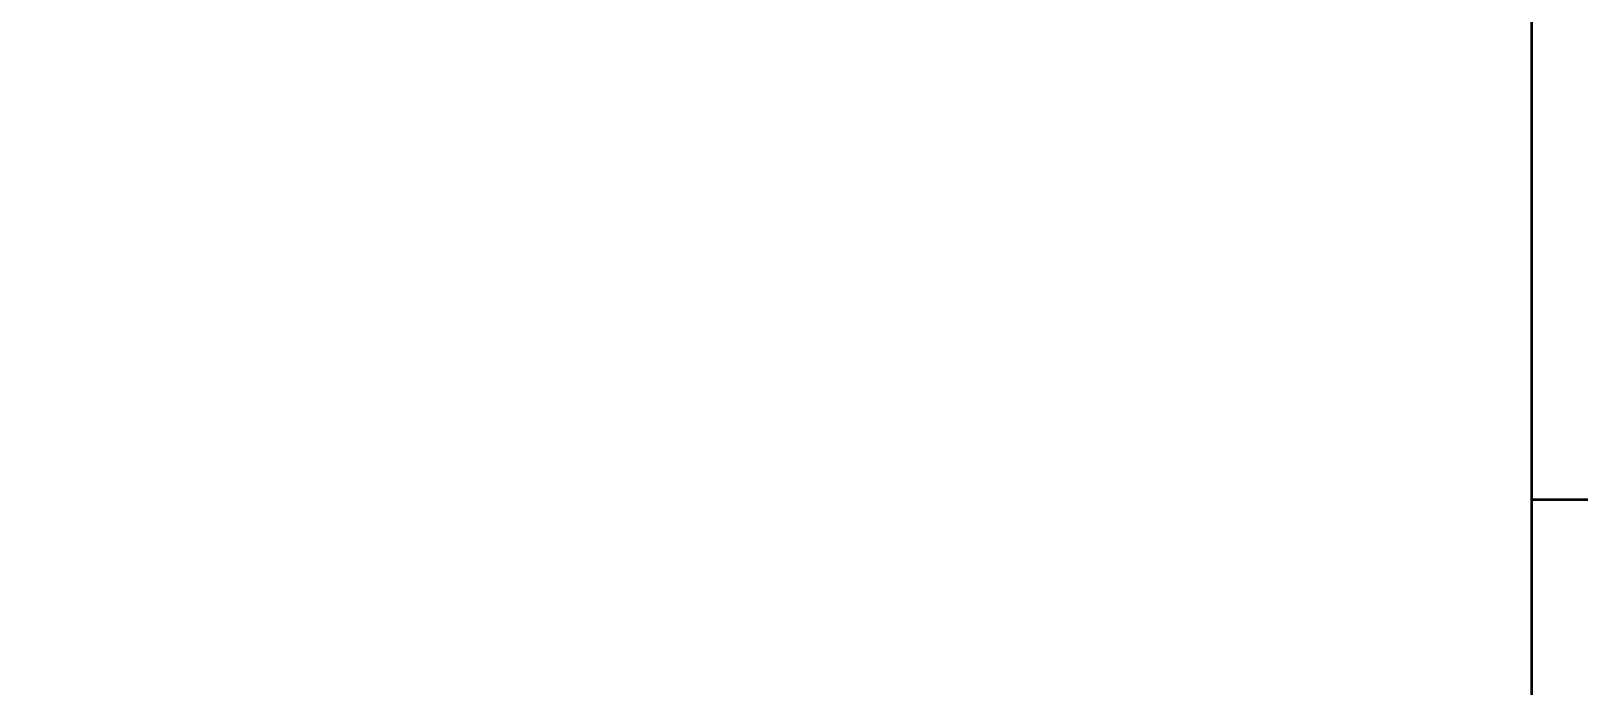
# Model space of a CAD drawing. Header units: millimetres. Extents: x 0 to 693, y -57 to 487.
# Drawn here: x 461.8 to 693.3, y 219.7 to 317.2 of the extents above; entities that cross this region are included whole.
import ezdxf
from ezdxf import colors
from ezdxf.entities.mleader import LeaderData, LeaderLine
from ezdxf.math import Vec2, Vec3

# ---------------------------------------------------------------- set-up
doc = ezdxf.new("R2010")
doc.units = ezdxf.units.MM
doc.header["$LTSCALE"] = 1.666667
doc.layers.add('LOGO', color=7, linetype='Continuous')
doc.layers.add('Template', color=7, linetype='Continuous')

# ---------------------------------------------------------------- blocks, each defined once
blk = doc.blocks.new('_DOT')
at = {"color": 0, "linetype": 'ByBlock', "lineweight": -2}
blk.add_line((-0.5, 0), (-1, 0), dxfattribs=at)
at = {"color": 0, "linetype": 'ByBlock', "const_width": 0.5}
blk.add_lwpolyline([(-0.25, 0, 1), (0.25, 0, 1)], format="xyb", close=True, dxfattribs=at)

msp = doc.modelspace()

# ---------------------------------------------------------------- linework, layer by layer
at = {"layer": 'Template', "color": 7, "linetype": 'Continuous', "lineweight": 35}
for p, q in [((685, 9.6667), (685, 478.3333)), ((685, 247.5), (693.3333, 247.5))]:
    msp.add_line(p, q, dxfattribs=at)

# ---------------------------------------------------------------- leaders
at = {"layer": 'LOGO', "color": 7, "linetype": 'Continuous', "lineweight": 15}
ml = msp.add_multileader_mtext('Standard', dxfattribs=at)
ml.set_content('{\\pxsm0.9;\\fArial|b0||i0||c0|p34;\\W1.;CONFIDENTIAL\\P}', color=256)
ml.set_leader_properties()
ml.set_arrow_properties(name='DOT')
ml.build(insert=Vec2(0, 0))
ml.multileader.update_dxf_attribs({"leader_type": 0, "text_left_attachment_type": 4, "text_right_attachment_type": 4, "dogleg_length": 0})
ctx = ml.context
ctx.base_point, ctx.char_height, ctx.landing_gap_size = Vec3(629.934, 483.2372), 5, 1.75
ctx.left_attachment, ctx.right_attachment = 4, 4
notes = []
notes.append((ctx, [(0, (0, 0, 0), (0, 0), (1, 0), 1, [])]))
ctx.mtext.insert = Vec3(631.934, 485.7797)
at = {"layer": 'Template', "color": 7, "linetype": 'Continuous', "lineweight": 15}
ml = msp.add_multileader_mtext('Standard', dxfattribs=at)
ml.set_content('{\\pxsm0.9;\\fArial|b0||i0||c0|p34;\\W1.;F\\P}', color=256)
ml.set_leader_properties()
ml.set_arrow_properties(name='DOT')
ml.build(insert=Vec2(0, 0))
ml.multileader.update_dxf_attribs({"leader_type": 0, "dogleg_length": 0, "arrow_head_size": 2.9333})
ctx = ml.context
ctx.base_point, ctx.char_height, ctx.arrow_head_size, ctx.landing_gap_size = Vec3(546.442, 482.5), 3.666667, 2.9333, 1.2833
notes.append((ctx, [(0, (0, 0, 0), (0, 0), (1, 0), 1, [])]))
ctx.mtext.insert = Vec3(548.442, 484.3333)
for ctx, leaders in notes:
    for number, flags, end, landing, length, lines in leaders:
        leader = LeaderData()
        leader.index, (leader.has_last_leader_line, leader.has_dogleg_vector, leader.attachment_direction) = number, flags
        leader.last_leader_point, leader.dogleg_vector, leader.dogleg_length = Vec3(end), Vec3(landing), length
        for number, points, colour, breaks in lines:
            line = LeaderLine()
            line.index, line.vertices, line.color, line.breaks = number, Vec3.list(points), colors.encode_raw_color(colour), breaks
            leader.lines.append(line)
        ctx.leaders.append(leader)

doc.saveas('drawing.dxf')
